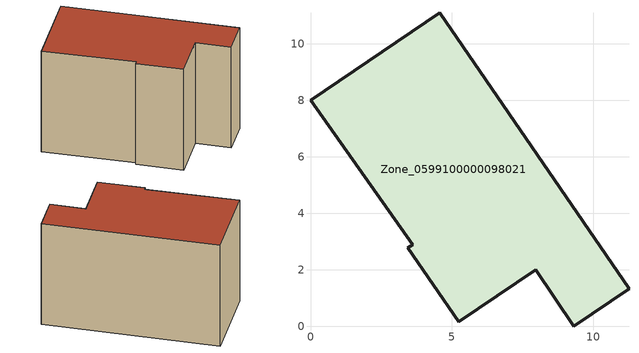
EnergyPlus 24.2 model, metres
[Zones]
Zone_0599100000098021
 floor ground (C_G): 11.27,1.34 9.31,0 7.97,2.01 5.25,0.16 3.45,2.79 3.61,2.9 0,8 4.58,11.11 z0
 wall outside (C_F): 5.25,0.16 7.97,2.01 9.31,0 11.27,1.34 4.58,11.11 0,8 3.61,2.9 3.45,2.79 5.25,0.16 z0:7.71
 roof outside (C_R): 11.27,1.34 4.58,11.11 0,8 3.61,2.9 3.45,2.79 5.25,0.16 7.97,2.01 9.31,0 z7.71
[BUILDING]
Pand.0599100000098021: North Axis=0; Terrain=City; Loads Convergence Tolerance Value=0.04; Temperature Convergence Tolerance Value=0.4; Solar Distribution=FullExterior; Maximum Number of Warmup Days=25; Minimum Number of Warmup Days=1
[Site:Location]
Rotterdam.The.Hague.AP_ZH_NLD Design_Conditions: Latitude=51.96; Longitude=4.45; Time Zone=1; Elevation=-4.5
[SITE:GROUNDTEMPERATURE:BUILDINGSURFACE]
18, 18, 18, 18, 18, 18, 18, 18, 18, 18, 18, 18
[MATERIAL] Thermal Absorptance=0.9; Solar Absorptance=0.7; Visible Absorptance=0.7
Name | Roughness | Thickness | Conductivity | Density | Specific Heat
G.TI.1975-1991 | MediumSmooth | 0.15 | 0.288461 | 540 | 1210
F.TI.1975-1991 | Rough | 0.3 | 0.230769 | 1920 | 840
R.TI.1975-1991 | MediumRough | 0.2 | 0.153846 | 1500 | 1000
[CONSTRUCTION]
C_G: G.TI.1975-1991
C_F: F.TI.1975-1991
C_R: R.TI.1975-1991
[ZONE]
Zone_0599100000098021: Type=1; Multiplier=1; Ceiling Height=Autocalculate; Volume=Autocalculate; Floor Area=autocalculate; Part of Total Floor Area=Yes
[ZONEINFILTRATION:DESIGNFLOWRATE]
Infil_Zone_0599100000098021: Zone or ZoneList or Space or SpaceList=Zone_0599100000098021; Schedule=AlwaysOn; Design Flow Rate Calculation Method=Flow/Area; Flow Rate per Floor Area=0.003; Constant Term Coefficient=1; Temperature Term Coefficient=0; Velocity Term Coefficient=0; Velocity Squared Term Coefficient=0
[HVACTEMPLATE:ZONE:IDEALLOADSAIRSYSTEM]
Zone_0599100000098021: Maximum Heating Supply Air Temperature=50; Minimum Cooling Supply Air Temperature=13; Maximum Heating Supply Air Humidity Ratio=0.0156; Minimum Cooling Supply Air Humidity Ratio=0.0077; Heating Limit=NoLimit; Cooling Limit=NoLimit; Dehumidification Control Type=ConstantSensibleHeatRatio; Cooling Sensible Heat Ratio=0.7; Dehumidification Setpoint=60; Humidification Control Type=None; Humidification Setpoint=30; Outdoor Air Method=None; Outdoor Air Flow Rate per Person=0.00944; Outdoor Air Flow Rate per Zone Floor Area=0; Outdoor Air Flow Rate per Zone=0; Demand Controlled Ventilation Type=None; Outdoor Air Economizer Type=NoEconomizer; Heat Recovery Type=None; Sensible Heat Recovery Effectiveness=0.7; Latent Heat Recovery Effectiveness=0.65
[ZONECONTROL:THERMOSTAT]
ThermostatControl_Zone_0599100000098021: Zone or ZoneList=Zone_0599100000098021; Control Type Schedule=DualSetpointControlType; Control 1=Thermostat_Zone_0599100000098021; Temperature Difference Between Cutout And Setpoint=0
[THERMOSTATSETPOINT:DUALSETPOINT]
Thermostat_Zone_0599100000098021: Heating Setpoint Temperature Schedule=HeatingSetpoint_Zone_0599100000098021; Cooling Setpoint Temperature Schedule=CoolingSetpoint_Zone_0599100000098021
[SCHEDULE:COMPACT]
HeatingSetpoint_Zone_0599100000098021: Through: 12/31, For: AllDays, Until: 24:00, 21
CoolingSetpoint_Zone_0599100000098021: Through: 12/31, For: AllDays, Until: 24:00, 24
DualSetpointControlType: Through: 12/31, For: AllDays, Until: 24:00, 4
AlwaysOn: Through: 12/31, For: AllDays, Until: 24:00, 1
